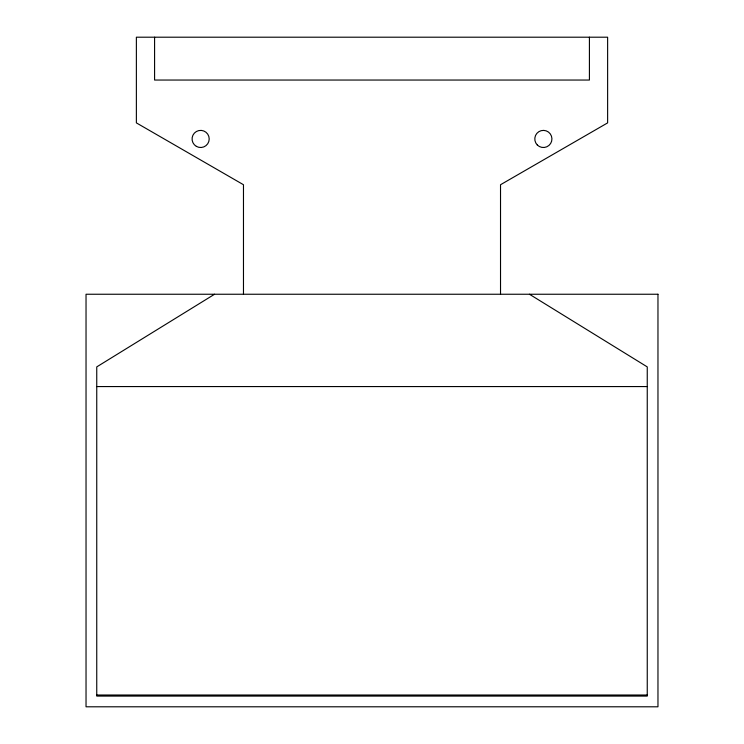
<?xml version="1.0" encoding="UTF-8"?>
<svg xmlns="http://www.w3.org/2000/svg" width="744" height="744" viewBox="0 0 744 744"><rect width="100%" height="100%" fill="white"/><g stroke="black" fill="none" stroke-linecap="round" stroke-linejoin="round"><path stroke-width="1.12" d="M214.56 294.243L96.748 366.894L96.748 696.086L647.252 696.086L647.252 366.894L529.44 294.243M96.748 386.564L647.252 386.564M96.748 695.017L647.252 695.017M589.415 37.2L589.415 80.045L154.585 80.045L154.585 37.2M500.526 294.243L500.526 184.726L607.625 122.881L607.625 37.2L136.375 37.2L136.375 122.881L243.474 184.726L243.474 294.243M657.966 294.243L86.034 294.243L86.034 706.8L657.966 706.8L657.966 294.243M196.351 146.363A8.565 8.565 0 0 0 209.203 138.942A8.565 8.565 0 0 0 196.351 131.53A8.565 8.565 0 0 0 196.351 146.363M537.308 145.006A8.565 8.565 0 0 0 551.639 141.165A8.565 8.565 0 0 0 541.148 130.674A8.565 8.565 0 0 0 537.308 145.006"/></g></svg>
